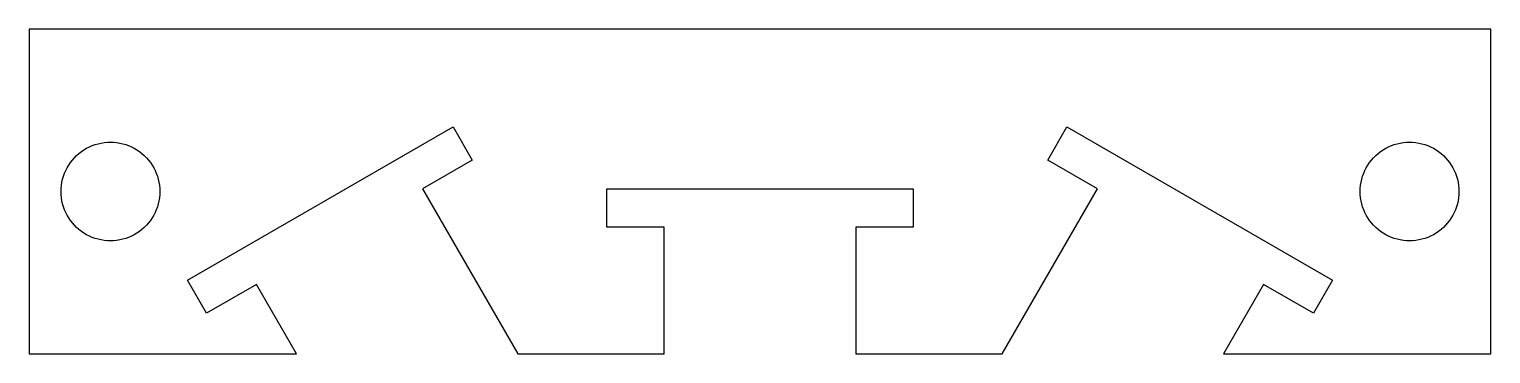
# Model space of a CAD drawing. Header units: metres. Extents: x -22.5 to 22.5, y -5 to 5.
import ezdxf

# ---------------------------------------------------------------- set-up
doc = ezdxf.new("R2010")
doc.units = ezdxf.units.M

msp = doc.modelspace()

# ---------------------------------------------------------------- linework, layer by layer
for p, q in [((22.5, 5), (-22.5, 5)), ((-22.5, 5), (-22.5, -5)), ((22.5, -5), (22.5, 5)), ((-17.628, -2.729), (-9.452, 1.991)), ((-9.452, 1.991), (-8.862, 0.97)), ((8.862, 0.97), (9.452, 1.991)), ((9.452, 1.991), (17.628, -2.729)), ((-20.732, 1.332), (-20.647, 1.375)), ((-20.647, 1.375), (-20.559, 1.413)), ((-20.559, 1.413), (-20.47, 1.446)), ((-20.47, 1.446), (-20.378, 1.472)), ((-20.378, 1.472), (-20.285, 1.493)), ((-20.285, 1.493), (-20.191, 1.508)), ((-20.191, 1.508), (-20.095, 1.517)), ((-20.095, 1.517), (-20, 1.52)), ((-20, 1.52), (-19.905, 1.517)), ((-19.905, 1.517), (-19.809, 1.508)), ((-19.809, 1.508), (-19.715, 1.493)), ((-19.715, 1.493), (-19.622, 1.472)), ((-19.622, 1.472), (-19.53, 1.446)), ((-19.53, 1.446), (-19.44, 1.413)), ((-19.44, 1.413), (-19.353, 1.375)), ((-19.353, 1.375), (-19.268, 1.332)), ((19.268, 1.332), (19.353, 1.375)), ((19.353, 1.375), (19.44, 1.413)), ((19.44, 1.413), (19.53, 1.446)), ((19.53, 1.446), (19.622, 1.472)), ((19.622, 1.472), (19.715, 1.493)), ((19.715, 1.493), (19.809, 1.508)), ((19.809, 1.508), (19.905, 1.517)), ((19.905, 1.517), (20, 1.52)), ((20, 1.52), (20.095, 1.517)), ((20.095, 1.517), (20.191, 1.508)), ((20.191, 1.508), (20.285, 1.493)), ((20.285, 1.493), (20.378, 1.472)), ((20.378, 1.472), (20.47, 1.446)), ((20.47, 1.446), (20.559, 1.413)), ((20.559, 1.413), (20.647, 1.375)), ((20.647, 1.375), (20.732, 1.332)), ((-21.23, 0.893), (-21.171, 0.969)), ((-21.171, 0.969), (-21.108, 1.04)), ((-21.108, 1.04), (-21.041, 1.108)), ((-21.041, 1.108), (-20.969, 1.171)), ((-20.969, 1.171), (-20.893, 1.23)), ((-20.893, 1.23), (-20.814, 1.283)), ((-20.814, 1.283), (-20.732, 1.332)), ((-19.268, 1.332), (-19.186, 1.283)), ((-19.186, 1.283), (-19.107, 1.23)), ((-19.107, 1.23), (-19.031, 1.171)), ((-19.031, 1.171), (-18.959, 1.108)), ((-18.959, 1.108), (-18.892, 1.04)), ((-18.892, 1.04), (-18.829, 0.969)), ((-18.829, 0.969), (-18.77, 0.893)), ((-8.862, 0.97), (-10.395, 0.085)), ((10.395, 0.085), (8.862, 0.97)), ((18.77, 0.893), (18.829, 0.969)), ((18.829, 0.969), (18.892, 1.04)), ((18.892, 1.04), (18.959, 1.108)), ((18.959, 1.108), (19.031, 1.171)), ((19.031, 1.171), (19.107, 1.23)), ((19.107, 1.23), (19.186, 1.283)), ((19.186, 1.283), (19.268, 1.332)), ((20.732, 1.332), (20.814, 1.283)), ((20.814, 1.283), (20.893, 1.23)), ((20.893, 1.23), (20.969, 1.171)), ((20.969, 1.171), (21.041, 1.108)), ((21.041, 1.108), (21.108, 1.04)), ((21.108, 1.04), (21.171, 0.969)), ((21.171, 0.969), (21.23, 0.893)), ((-21.472, 0.378), (-21.446, 0.47)), ((-21.446, 0.47), (-21.413, 0.56)), ((-21.413, 0.56), (-21.375, 0.647)), ((-21.375, 0.647), (-21.332, 0.732)), ((-21.332, 0.732), (-21.283, 0.814)), ((-21.283, 0.814), (-21.23, 0.893)), ((-18.77, 0.893), (-18.717, 0.814)), ((-18.717, 0.814), (-18.668, 0.732)), ((-18.668, 0.732), (-18.625, 0.647)), ((-18.625, 0.647), (-18.587, 0.56)), ((-18.587, 0.56), (-18.554, 0.47)), ((-18.554, 0.47), (-18.528, 0.378)), ((18.528, 0.378), (18.554, 0.47)), ((18.554, 0.47), (18.587, 0.56)), ((18.587, 0.56), (18.625, 0.647)), ((18.625, 0.647), (18.668, 0.732)), ((18.668, 0.732), (18.717, 0.814)), ((18.717, 0.814), (18.77, 0.893)), ((21.23, 0.893), (21.283, 0.814)), ((21.283, 0.814), (21.332, 0.732)), ((21.332, 0.732), (21.375, 0.647)), ((21.375, 0.647), (21.413, 0.56)), ((21.413, 0.56), (21.446, 0.47)), ((21.446, 0.47), (21.472, 0.378)), ((-21.52, 0), (-21.517, 0.095)), ((-21.517, -0.095), (-21.52, 0)), ((-21.517, 0.095), (-21.508, 0.191)), ((-21.508, 0.191), (-21.493, 0.285)), ((-21.493, 0.285), (-21.472, 0.378)), ((-18.528, 0.378), (-18.507, 0.285)), ((-18.507, 0.285), (-18.492, 0.191)), ((-18.492, 0.191), (-18.483, 0.095)), ((-18.483, 0.095), (-18.48, 0)), ((-18.48, 0), (-18.483, -0.095)), ((-10.395, 0.085), (-7.46, -5)), ((-4.72, -1.1), (-4.72, 0.08)), ((-4.72, 0.08), (4.72, 0.08)), ((4.72, 0.08), (4.72, -1.1)), ((7.46, -5), (10.395, 0.085)), ((18.48, 0), (18.483, 0.095)), ((18.483, -0.095), (18.48, 0)), ((18.483, 0.095), (18.492, 0.191)), ((18.492, 0.191), (18.507, 0.285)), ((18.507, 0.285), (18.528, 0.378)), ((21.472, 0.378), (21.493, 0.285)), ((21.493, 0.285), (21.508, 0.191)), ((21.508, 0.191), (21.517, 0.095)), ((21.517, 0.095), (21.52, 0)), ((21.52, 0), (21.517, -0.095)), ((-21.508, -0.191), (-21.517, -0.095)), ((-21.493, -0.285), (-21.508, -0.191)), ((-21.472, -0.378), (-21.493, -0.285)), ((-21.446, -0.47), (-21.472, -0.378)), ((-18.528, -0.378), (-18.554, -0.47)), ((-18.507, -0.285), (-18.528, -0.378)), ((-18.492, -0.191), (-18.507, -0.285)), ((-18.483, -0.095), (-18.492, -0.191)), ((18.492, -0.191), (18.483, -0.095)), ((18.507, -0.285), (18.492, -0.191)), ((18.528, -0.378), (18.507, -0.285)), ((18.554, -0.47), (18.528, -0.378)), ((21.472, -0.378), (21.446, -0.47)), ((21.493, -0.285), (21.472, -0.378)), ((21.508, -0.191), (21.493, -0.285)), ((21.517, -0.095), (21.508, -0.191)), ((-21.413, -0.56), (-21.446, -0.47)), ((-21.375, -0.647), (-21.413, -0.56)), ((-21.332, -0.732), (-21.375, -0.647)), ((-21.283, -0.814), (-21.332, -0.732)), ((-21.23, -0.893), (-21.283, -0.814)), ((-21.171, -0.969), (-21.23, -0.893)), ((-18.77, -0.893), (-18.829, -0.969)), ((-18.717, -0.814), (-18.77, -0.893)), ((-18.668, -0.732), (-18.717, -0.814)), ((-18.625, -0.647), (-18.668, -0.732)), ((-18.587, -0.56), (-18.625, -0.647)), ((-18.554, -0.47), (-18.587, -0.56)), ((18.587, -0.56), (18.554, -0.47)), ((18.625, -0.647), (18.587, -0.56)), ((18.668, -0.732), (18.625, -0.647)), ((18.717, -0.814), (18.668, -0.732)), ((18.77, -0.893), (18.717, -0.814)), ((18.829, -0.969), (18.77, -0.893)), ((21.23, -0.893), (21.171, -0.969)), ((21.283, -0.814), (21.23, -0.893)), ((21.332, -0.732), (21.283, -0.814)), ((21.375, -0.647), (21.332, -0.732)), ((21.413, -0.56), (21.375, -0.647)), ((21.446, -0.47), (21.413, -0.56)), ((-21.108, -1.04), (-21.171, -0.969)), ((-21.041, -1.108), (-21.108, -1.04)), ((-20.969, -1.171), (-21.041, -1.108)), ((-20.893, -1.23), (-20.969, -1.171)), ((-20.814, -1.283), (-20.893, -1.23)), ((-20.732, -1.332), (-20.814, -1.283)), ((-20.647, -1.375), (-20.732, -1.332)), ((-19.268, -1.332), (-19.353, -1.375)), ((-19.186, -1.283), (-19.268, -1.332)), ((-19.107, -1.23), (-19.186, -1.283)), ((-19.031, -1.171), (-19.107, -1.23)), ((-18.959, -1.108), (-19.031, -1.171)), ((-18.892, -1.04), (-18.959, -1.108)), ((-18.829, -0.969), (-18.892, -1.04)), ((-2.95, -1.1), (-4.72, -1.1)), ((-2.95, -5), (-2.95, -1.1)), ((4.72, -1.1), (2.95, -1.1)), ((2.95, -1.1), (2.95, -5)), ((18.892, -1.04), (18.829, -0.969)), ((18.959, -1.108), (18.892, -1.04)), ((19.031, -1.171), (18.959, -1.108)), ((19.107, -1.23), (19.031, -1.171)), ((19.186, -1.283), (19.107, -1.23)), ((19.268, -1.332), (19.186, -1.283)), ((19.353, -1.375), (19.268, -1.332)), ((20.732, -1.332), (20.647, -1.375)), ((20.814, -1.283), (20.732, -1.332)), ((20.893, -1.23), (20.814, -1.283)), ((20.969, -1.171), (20.893, -1.23)), ((21.041, -1.108), (20.969, -1.171)), ((21.108, -1.04), (21.041, -1.108)), ((21.171, -0.969), (21.108, -1.04)), ((-20.559, -1.413), (-20.647, -1.375)), ((-20.47, -1.446), (-20.559, -1.413)), ((-20.378, -1.472), (-20.47, -1.446)), ((-20.285, -1.493), (-20.378, -1.472)), ((-20.191, -1.508), (-20.285, -1.493)), ((-20.095, -1.517), (-20.191, -1.508)), ((-20, -1.52), (-20.095, -1.517)), ((-19.905, -1.517), (-20, -1.52)), ((-19.809, -1.508), (-19.905, -1.517)), ((-19.715, -1.493), (-19.809, -1.508)), ((-19.622, -1.472), (-19.715, -1.493)), ((-19.53, -1.446), (-19.622, -1.472)), ((-19.44, -1.413), (-19.53, -1.446)), ((-19.353, -1.375), (-19.44, -1.413)), ((19.44, -1.413), (19.353, -1.375)), ((19.53, -1.446), (19.44, -1.413)), ((19.622, -1.472), (19.53, -1.446)), ((19.715, -1.493), (19.622, -1.472)), ((19.809, -1.508), (19.715, -1.493)), ((19.905, -1.517), (19.809, -1.508)), ((20, -1.52), (19.905, -1.517)), ((20.095, -1.517), (20, -1.52)), ((20.191, -1.508), (20.095, -1.517)), ((20.285, -1.493), (20.191, -1.508)), ((20.378, -1.472), (20.285, -1.493)), ((20.47, -1.446), (20.378, -1.472)), ((20.559, -1.413), (20.47, -1.446)), ((20.647, -1.375), (20.559, -1.413)), ((-17.038, -3.75), (-17.628, -2.729)), ((-15.505, -2.865), (-17.038, -3.75)), ((-14.272, -5), (-15.505, -2.865)), ((15.505, -2.865), (14.272, -5)), ((17.038, -3.75), (15.505, -2.865)), ((17.628, -2.729), (17.038, -3.75)), ((-22.5, -5), (-14.272, -5)), ((-7.46, -5), (-2.95, -5)), ((2.95, -5), (7.46, -5)), ((14.272, -5), (22.5, -5))]:
    msp.add_line(p, q)

doc.saveas('drawing.dxf')
